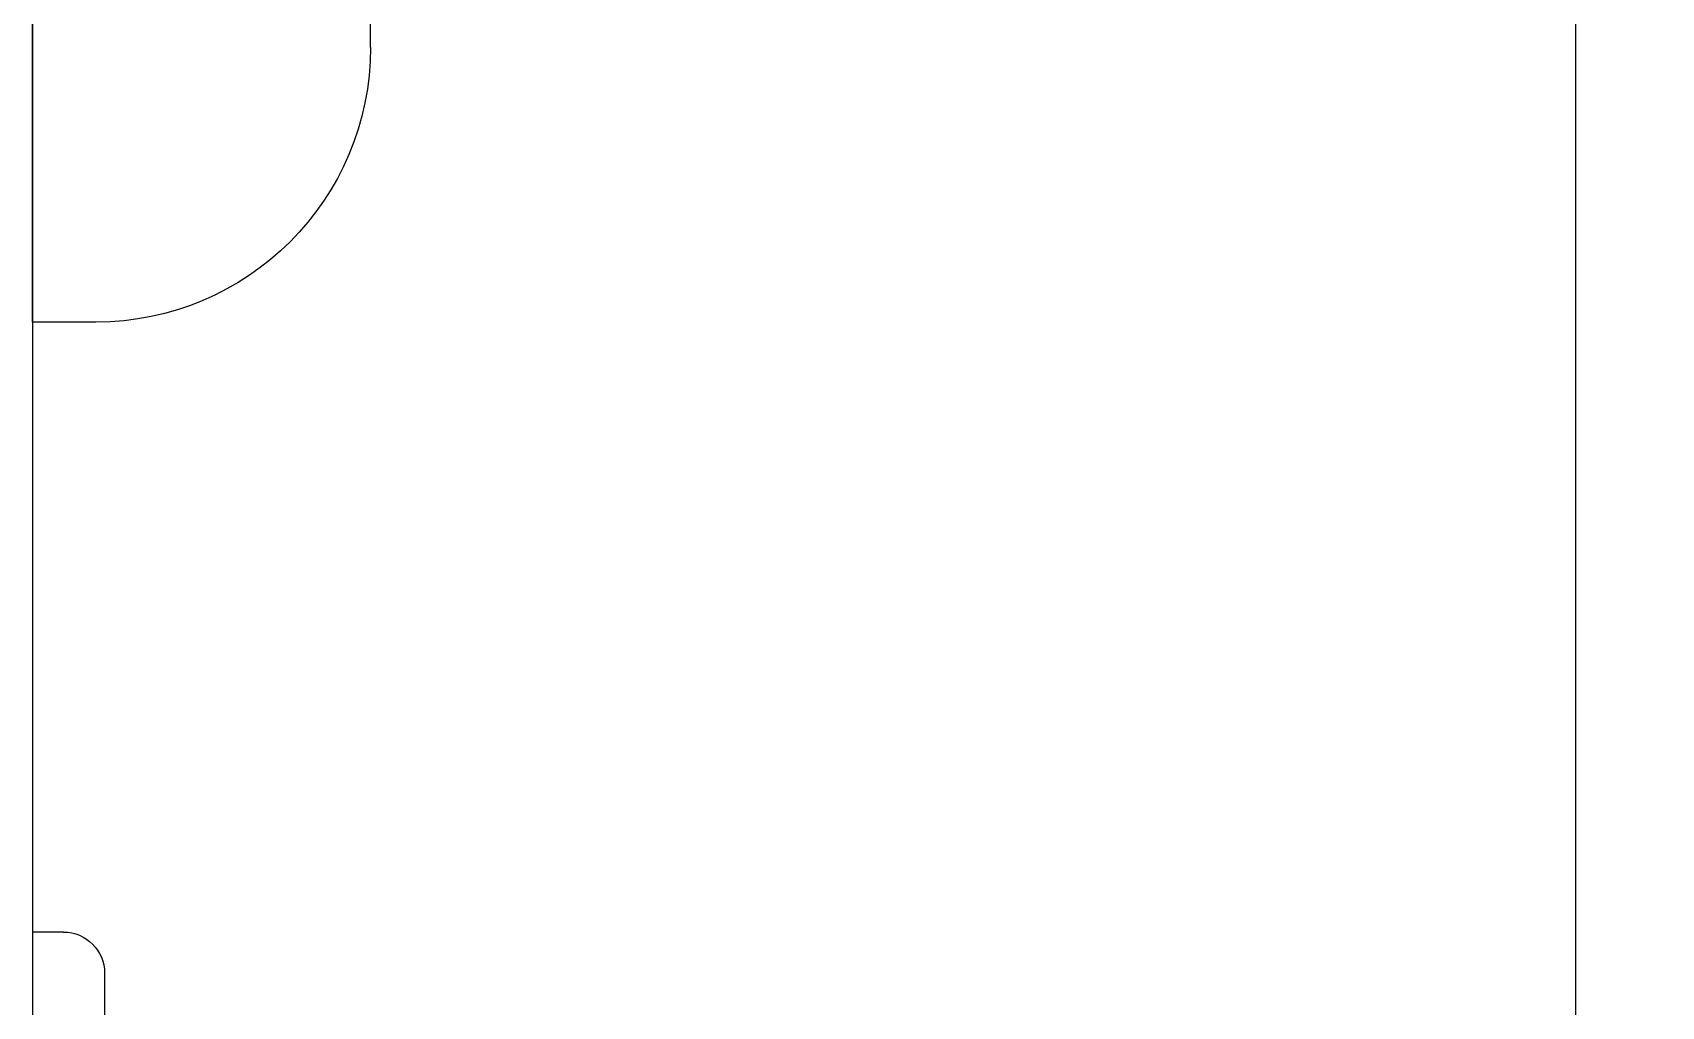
# Model space of a CAD drawing. Header units: millimetres. Extents: x 2213 to 82676, y 1050 to 28650.
# Drawn here: x 29693.6 to 29772.8, y 17225.8 to 17273.1 of the extents above; entities that cross this region are included whole.
import ezdxf

# ---------------------------------------------------------------- set-up
doc = ezdxf.new("R2010")
doc.units = ezdxf.units.MM
doc.header["$LTSCALE"] = 200
doc.linetypes.add('CEN', pattern=[62, 60, -1, 0, -1])
for name, color, linetype in [('01-CEN', 1, 'CEN'), ('01HAT', 8, 'Continuous'), ('2', 2, 'Continuous'), ('A-FIX', 5, 'Continuous')]:
    doc.layers.add(name, color=color, linetype=linetype)

# ---------------------------------------------------------------- blocks, each defined once
blk = doc.blocks.new('등받이')
for p, q in [((18145.477, 31242.158), (18146.977, 31242.158)), ((18146.977, 31242.158), (18146.977, 31158.158)), ((18143.477, 31240.158), (18143.477, 31200.158))]:
    blk.add_line(p, q)
blk.add_arc((18145.477, 31240.158), 2, 89.99999, 179.99999)
blk = doc.blocks.new('A$C657279D5')
at = {"linetype": 'Continuous'}
for p, q in [((0, 771.637168), (0, 838.362832)), ((-16.424779, 784.982301), (-16.424779, 825.017699)), ((-3.079646, 771.637168), (0, 771.637168))]:
    blk.add_line(p, q, dxfattribs=at)
blk.add_arc((-3.079646, 784.982301), 13.345133, 180, 270, dxfattribs=at)
blk.add_blockref('등받이', (-18146.977174, -30500.158428))

msp = doc.modelspace()

# ---------------------------------------------------------------- linework, layer by layer
at = {"layer": '01-CEN'}
msp.add_line((29768.587, 19394.968), (29768.587, 16907.363), dxfattribs=at)
at = {"layer": '01HAT'}
msp.add_line((29768.587, 18887.363), (29768.587, 16907.363), dxfattribs=at)
at = {"layer": '2'}
msp.add_lwpolyline([(33368.587, 18887.363), (29693.587, 18887.363), (29693.587, 16487.363), (33368.587, 16487.363)], close=True, dxfattribs=at)

# ---------------------------------------------------------------- block references
at = {"layer": 'A-FIX', "xscale": -1}
msp.add_blockref('A$C657279D5', (29693.587, 16487.363), dxfattribs=at)

doc.saveas('drawing.dxf')
